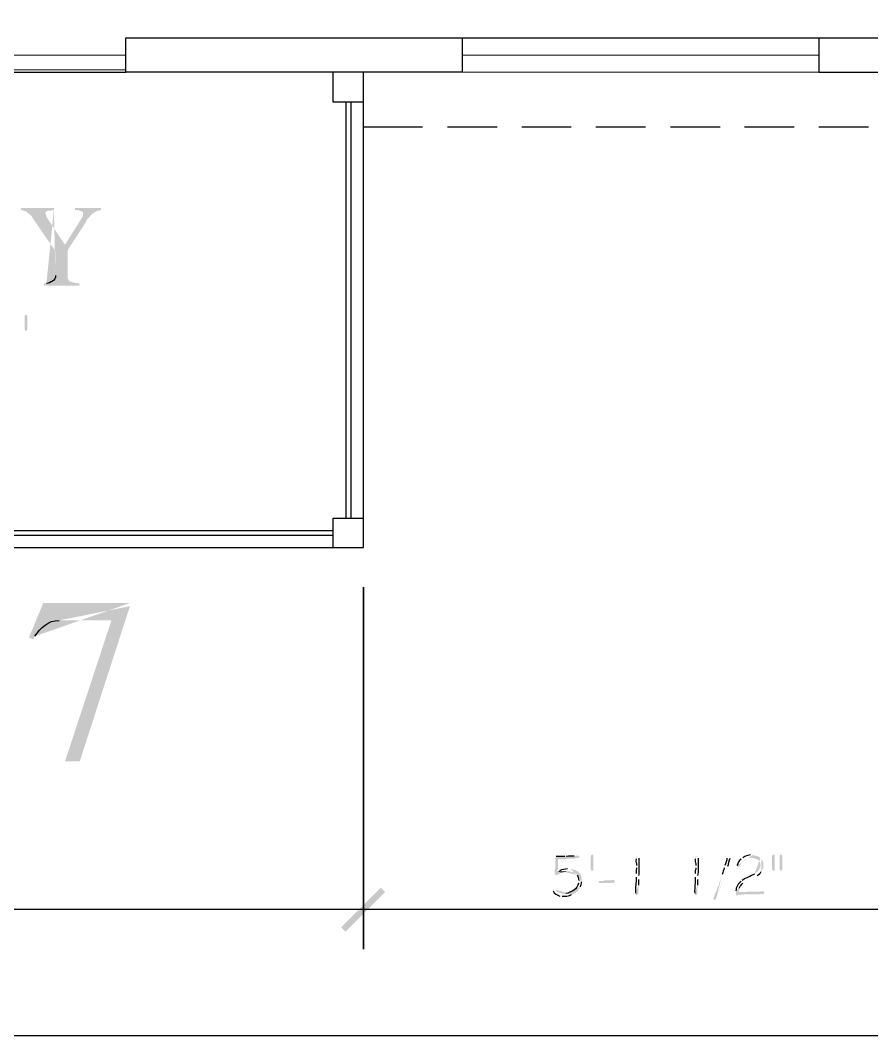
# Model space of a CAD drawing. Header units: inches. Extents: x -167 to 6071, y -6287 to -2731.
# Drawn here: x 1228.3 to 1314.3, y -6149.3 to -6046.8 of the extents above; entities that cross this region are included whole.
import ezdxf

# ---------------------------------------------------------------- set-up
doc = ezdxf.new("R2010")
doc.units = ezdxf.units.IN
doc.header["$LTSCALE"] = 96
doc.header["$MEASUREMENT"] = 0
doc.layers.add('Doors', color=5, linetype='Continuous', lineweight=9)
doc.layers.add('PDF_Geometry', color=7, linetype='Continuous', true_color=0x4a4a4a)
doc.layers.add('PDF_Solid Fills', color=7, linetype='Continuous')

msp = doc.modelspace()

# ---------------------------------------------------------------- hatches: boundary and pattern name
at = {"layer": 'PDF_Solid Fills', "transparency": 33554559}
h = msp.add_hatch(color=256, dxfattribs=at)
h.paths.add_polyline_path([(1231.69, -6065.75), (1228.38, -6065.75), (1228.38, -6065.96), (1228.54, -6066.02), (1228.76, -6066.07), (1228.92, -6066.12), (1229.08, -6066.28), (1229.29, -6066.44), (1229.45, -6066.6), (1229.61, -6066.87), (1231.85, -6070.12), (1231.85, -6072.58)], flags=0)
h.paths.add_polyline_path([(1230.94, -6073.38), (1230.68, -6073.38), (1230.68, -6073.59), (1234.25, -6073.59), (1234.25, -6073.38), (1234.14, -6073.38), (1233.82, -6073.32), (1233.4, -6073.22), (1233.24, -6073.11), (1233.13, -6072.95), (1233.08, -6072.84), (1233.08, -6070.02), (1232.81, -6069.48), (1231.05, -6066.82), (1230.94, -6066.66), (1230.89, -6066.44), (1230.84, -6066.23), (1230.84, -6066.18), (1230.94, -6066.12), (1231.1, -6066.02), (1231.37, -6066.02), (1231.69, -6065.96)], flags=0)
for points in [[(1236.44, -6065.75), (1233.82, -6065.75), (1233.82, -6065.96), (1233.98, -6065.96), (1234.25, -6066.02), (1234.46, -6066.07), (1234.62, -6066.18), (1234.62, -6066.55), (1234.52, -6066.76), (1232.81, -6069.48), (1233.08, -6070.02), (1234.89, -6067.24), (1234.89, -6067.19), (1235.05, -6066.92), (1235.26, -6066.71), (1235.42, -6066.5), (1235.58, -6066.34), (1235.74, -6066.23), (1235.96, -6066.12), (1236.12, -6066.02), (1236.28, -6066.02), (1236.44, -6065.96)], [(1228.86, -6076.52), (1228.76, -6076.63), (1228.76, -6078.02), (1228.81, -6078.12), (1228.86, -6078.18), (1228.97, -6078.12), (1229.02, -6078.07), (1229.02, -6076.68), (1228.97, -6076.58)]]:
    msp.add_hatch(color=256, dxfattribs=at).paths.add_polyline_path(points)
h = msp.add_hatch(color=256, dxfattribs=at)
h.paths.add_polyline_path([(1239.37, -6105.64), (1230.62, -6105.64), (1229.18, -6109.11), (1229.61, -6109.32), (1229.77, -6109)], flags=0)
h.paths.add_polyline_path([(1232.22, -6107.4), (1237.5, -6107.4), (1239.37, -6105.96)], flags=0)
at = {"layer": 'PDF_Solid Fills', "true_color": 0x4a4a4a, "transparency": 33554559}
h = msp.add_hatch(color=251, dxfattribs=at)
h.paths.add_polyline_path([(1284.6, -6131.14), (1284.44, -6131.14), (1284.22, -6131.19)], flags=0)
h.paths.add_polyline_path([(1283.42, -6131.24), (1283.26, -6131.24)], flags=0)
h.paths.add_polyline_path([(1282.41, -6131.24), (1282.36, -6131.3), (1282.3, -6131.4), (1282.3, -6132.47), (1282.25, -6132.58), (1282.25, -6132.95), (1282.3, -6133.06), (1282.41, -6133.11), (1282.46, -6133.11), (1282.78, -6132.95), (1282.89, -6132.9), (1283, -6132.84), (1283.1, -6132.84), (1282.52, -6132.79), (1282.52, -6132.63), (1282.57, -6132.52), (1282.57, -6131.51), (1283.37, -6131.51), (1283.58, -6131.46), (1284.22, -6131.46), (1284.33, -6131.4), (1284.54, -6131.4), (1284.6, -6131.35), (1284.65, -6131.35), (1284.7, -6131.3), (1284.76, -6131.3), (1284.76, -6131.24), (1284.7, -6131.19), (1284.7, -6131.14)], flags=0)
for points in [[(1286.14, -6131.3), (1286.14, -6132.63), (1286.04, -6132.68), (1285.93, -6132.63), (1285.93, -6132.52), (1285.88, -6132.47), (1285.88, -6131.3), (1285.93, -6131.14), (1285.93, -6131.08), (1286.04, -6131.03), (1286.14, -6131.08)], [(1304.33, -6131.03), (1304.22, -6131.08), (1304.22, -6131.14), (1304.17, -6131.3), (1304.17, -6132.47), (1304.22, -6132.52), (1304.22, -6132.63), (1304.33, -6132.68), (1304.44, -6132.63), (1304.44, -6131.08)], [(1305.08, -6131.03), (1305.02, -6131.08), (1304.97, -6131.14), (1304.97, -6132.52), (1305.02, -6132.63), (1305.08, -6132.68), (1305.18, -6132.63), (1305.24, -6132.58), (1305.24, -6131.19), (1305.18, -6131.08)], [(1282.62, -6132.74), (1282.52, -6132.79), (1283.1, -6132.84), (1283.21, -6132.79), (1283.37, -6132.79), (1283.48, -6132.74), (1283.64, -6132.74)], [(1288.17, -6133.59), (1288.06, -6133.59), (1287.96, -6133.64), (1287.26, -6133.64), (1287.16, -6133.7), (1286.73, -6133.7), (1286.68, -6133.8), (1286.73, -6133.91), (1288.01, -6133.91), (1288.06, -6133.86), (1288.22, -6133.86), (1288.33, -6133.8), (1288.33, -6133.75), (1288.28, -6133.64)], [(1303.26, -6134.76), (1300.81, -6134.82), (1300.54, -6134.82), (1300.54, -6135.14), (1300.76, -6135.14), (1300.81, -6135.08), (1303.21, -6135.03), (1303.26, -6135.03), (1303.37, -6134.98), (1303.42, -6134.92), (1303.37, -6134.82), (1303.37, -6134.76)]]:
    msp.add_hatch(color=251, dxfattribs=at).paths.add_polyline_path(points)
h = msp.add_hatch(color=251, dxfattribs=at)
h.paths.add_polyline_path([(1290.62, -6131.14), (1290.52, -6131.19), (1290.46, -6131.35), (1290.46, -6131.46)], flags=0)
h.paths.add_polyline_path([(1290.52, -6132.15), (1290.52, -6132.36)], flags=0)
h.paths.add_polyline_path([(1290.46, -6132.95), (1290.46, -6133.32)], flags=0)
h.paths.add_polyline_path([(1290.41, -6134.92), (1290.41, -6135.08), (1290.52, -6135.14), (1290.62, -6135.08), (1290.68, -6135.03), (1290.68, -6134.5), (1290.73, -6134.39), (1290.73, -6134.12)], flags=0)
h.paths.add_polyline_path([(1290.73, -6133.54), (1290.73, -6133.16)], flags=0)
h.paths.add_polyline_path([(1290.78, -6131.4), (1290.78, -6131.3), (1290.73, -6131.19)], flags=0)
h = msp.add_hatch(color=251, dxfattribs=at)
h.paths.add_polyline_path([(1296.6, -6131.14), (1296.49, -6131.19), (1296.44, -6131.35), (1296.44, -6131.46)], flags=0)
h.paths.add_polyline_path([(1296.49, -6132.15), (1296.49, -6132.36)], flags=0)
h.paths.add_polyline_path([(1296.44, -6132.95), (1296.44, -6133.32)], flags=0)
h.paths.add_polyline_path([(1296.38, -6134.92), (1296.38, -6135.08), (1296.49, -6135.14), (1296.6, -6135.08), (1296.65, -6135.03), (1296.65, -6134.5), (1296.7, -6134.39), (1296.7, -6134.12)], flags=0)
h.paths.add_polyline_path([(1296.7, -6133.54), (1296.7, -6133.16)], flags=0)
h.paths.add_polyline_path([(1296.76, -6131.4), (1296.76, -6131.3), (1296.7, -6131.19)], flags=0)
h = msp.add_hatch(color=251, dxfattribs=at)
h.paths.add_polyline_path([(1299.8, -6131.14), (1299.74, -6131.19), (1299.64, -6131.4)], flags=0)
h.paths.add_polyline_path([(1299.42, -6132.15), (1299.42, -6132.26), (1299.37, -6132.36)], flags=0)
h.paths.add_polyline_path([(1299.16, -6133.06), (1299.16, -6133.16), (1299.1, -6133.27), (1299, -6133.48), (1299, -6133.59), (1298.94, -6133.7), (1298.89, -6133.86), (1298.84, -6133.96), (1298.84, -6134.07), (1298.73, -6134.28), (1298.62, -6134.5), (1298.62, -6134.6), (1298.57, -6134.76), (1298.46, -6134.92), (1298.41, -6135.08), (1298.36, -6135.24), (1298.3, -6135.35), (1298.3, -6135.46), (1298.25, -6135.46), (1298.3, -6135.56), (1298.41, -6135.62), (1298.46, -6135.56), (1298.52, -6135.56), (1298.52, -6135.46), (1298.57, -6135.4)], flags=0)
h.paths.add_polyline_path([(1298.57, -6135.4, 0.021773), (1299.32, -6133.43)], flags=0)
h.paths.add_polyline_path([(1299.32, -6133.43), (1299.37, -6133.32), (1299.42, -6133.16), (1299.42, -6133.06), (1299.53, -6132.84), (1299.53, -6132.74), (1299.64, -6132.52), (1299.64, -6132.42), (1299.74, -6132.2)], flags=0)
h.paths.add_polyline_path([(1299.96, -6131.4), (1299.96, -6131.3), (1299.9, -6131.19)], flags=0)
h = msp.add_hatch(color=251, dxfattribs=at)
h.paths.add_polyline_path([(1303, -6131.4), (1302.14, -6131.4), (1302.36, -6131.4), (1302.46, -6131.46), (1302.57, -6131.46), (1302.78, -6131.56), (1302.78, -6131.62), (1302.89, -6131.67), (1302.94, -6131.78), (1303, -6131.88), (1303, -6131.99), (1303.05, -6132.1), (1303, -6132.2), (1303, -6132.31), (1302.89, -6132.52), (1302.89, -6132.58), (1302.73, -6132.74), (1302.62, -6132.84), (1302.52, -6132.9), (1302.52, -6132.95), (1302.41, -6133)], flags=0)
h.paths.add_polyline_path([(1301.18, -6133.64), (1301.13, -6133.64), (1301.08, -6133.75)], flags=0)
h.paths.add_polyline_path([(1300.54, -6134.71), (1300.54, -6134.82), (1300.81, -6134.82), (1300.81, -6134.71), (1300.86, -6134.55), (1300.86, -6134.44)], flags=0)
h.paths.add_polyline_path([(1301.24, -6133.91), (1301.34, -6133.86), (1301.45, -6133.8), (1301.56, -6133.7), (1301.66, -6133.7), (1301.77, -6133.64), (1301.88, -6133.59), (1301.93, -6133.54), (1302.09, -6133.48), (1302.2, -6133.43), (1302.36, -6133.32), (1302.46, -6133.27), (1302.57, -6133.22), (1302.68, -6133.16)], flags=0)
h.paths.add_polyline_path([(1303.1, -6132.74), (1303.16, -6132.63), (1303.21, -6132.58), (1303.26, -6132.47), (1303.32, -6132.36), (1303.32, -6131.88), (1303.26, -6131.72), (1303.21, -6131.67), (1303.1, -6131.46)], flags=0)
h = msp.add_hatch(color=251, dxfattribs=at)
h.paths.add_polyline_path([(1302.14, -6131.08), (1301.98, -6131.08)], flags=0)
h.paths.add_polyline_path([(1301.24, -6131.35), (1301.18, -6131.4), (1301.08, -6131.51)], flags=0)
h.paths.add_polyline_path([(1300.65, -6132.15), (1300.7, -6132.26), (1300.81, -6132.31), (1300.86, -6132.26), (1300.97, -6132.15), (1300.97, -6132.1), (1301.02, -6131.99), (1301.08, -6131.94), (1301.08, -6131.88), (1301.13, -6131.83), (1301.24, -6131.72), (1301.34, -6131.67), (1301.4, -6131.56), (1301.5, -6131.51), (1301.56, -6131.51), (1301.66, -6131.46), (1301.77, -6131.4), (1303, -6131.4), (1302.94, -6131.3), (1302.84, -6131.24), (1302.73, -6131.19), (1302.62, -6131.19), (1302.52, -6131.14), (1302.41, -6131.14), (1302.25, -6131.08)], flags=0)
h = msp.add_hatch(color=251, dxfattribs=at)
h.paths.add_polyline_path([(1283.69, -6132.47), (1283.53, -6132.47)], flags=0)
h.paths.add_polyline_path([(1282.73, -6132.68), (1282.62, -6132.74), (1283.8, -6132.74), (1283.9, -6132.79), (1284.01, -6132.79), (1284.12, -6132.84), (1284.22, -6132.9), (1284.33, -6132.95), (1284.38, -6133), (1284.44, -6133), (1284.54, -6133.11)], flags=0)
h.paths.add_polyline_path([(1284.7, -6133.64), (1284.7, -6133.7), (1284.65, -6133.8), (1284.65, -6133.91)], flags=0)
h.paths.add_polyline_path([(1283.37, -6134.98), (1283.16, -6134.98), (1284.17, -6134.98), (1284.28, -6134.92), (1284.38, -6134.87), (1284.6, -6134.66), (1284.65, -6134.55), (1284.76, -6134.44), (1284.81, -6134.39), (1284.86, -6134.28)], flags=0)
h.paths.add_polyline_path([(1284.97, -6133.8), (1284.97, -6133.38), (1284.86, -6133.16), (1284.86, -6133.06), (1284.81, -6132.95), (1284.7, -6132.9), (1284.65, -6132.79), (1284.6, -6132.74), (1284.38, -6132.63), (1284.33, -6132.58), (1284.22, -6132.58), (1284.06, -6132.52), (1283.96, -6132.52), (1283.85, -6132.47)], flags=0)
h = msp.add_hatch(color=251, dxfattribs=at)
h.paths.add_polyline_path([(1282.2, -6134.55), (1282.14, -6134.55), (1282.09, -6134.66), (1282.09, -6134.71)], flags=0)
h.paths.add_polyline_path([(1282.78, -6135.24), (1283, -6135.24)], flags=0)
h.paths.add_polyline_path([(1283.96, -6135.08), (1284.06, -6135.03), (1284.17, -6134.98), (1282.94, -6134.98), (1282.84, -6134.92), (1282.73, -6134.87), (1282.68, -6134.87), (1282.57, -6134.82), (1282.46, -6134.76), (1282.41, -6134.66), (1282.36, -6134.66), (1282.3, -6134.55)], flags=0)

# ---------------------------------------------------------------- linework, layer by layer
at = {"layer": 'Doors', "transparency": 33554687}
msp.add_lwpolyline([(1238.94, -6051.83), (1207.9, -6051.83), (1207.9, -6050.34), (1238.94, -6050.34)], close=True, dxfattribs=at)
for points in [[(1272.92, -6050.34), (1308.92, -6050.34)], [(1272.92, -6052.04), (1308.92, -6052.04)]]:
    msp.add_lwpolyline(points, dxfattribs=at)
at = {"layer": 'PDF_Geometry', "color": 7}
for points in [[(1308.92, -6048.58), (1308.92, -6052.04), (1324.44, -6052.04), (1324.44, -5997.59), (1337.66, -5997.59), (1337.66, -5994.07)], [(1178.94, -6052.04), (1238.94, -6052.04), (1238.94, -6048.58), (1320.92, -6048.58)], [(1272.92, -6048.58), (1272.92, -6052.04), (1238.94, -6052.04)], [(1154.94, -6052.04), (1154.94, -6100.04), (1262.94, -6100.04), (1262.94, -6052.04)]]:
    msp.add_lwpolyline(points, dxfattribs=at)
at = {"layer": 'PDF_Geometry'}
for points in [[(1262.94, -6055.08), (1259.9, -6055.08), (1259.9, -6052.04)], [(1261.18, -6055.08), (1261.18, -6097.06)], [(1261.66, -6055.08), (1261.66, -6097.06)], [(1268.92, -6057.59), (1262.94, -6057.59)], [(1276.44, -6057.59), (1271.42, -6057.59)], [(1283.9, -6057.59), (1278.94, -6057.59)], [(1291.42, -6057.59), (1286.41, -6057.59)], [(1298.94, -6057.59), (1293.93, -6057.59)], [(1306.41, -6057.59), (1301.4, -6057.59)], [(1313.93, -6057.59), (1308.92, -6057.59)], [(1259.9, -6100.04), (1259.9, -6097.06), (1262.94, -6097.06)], [(1259.9, -6098.34), (1157.93, -6098.34)], [(1259.9, -6098.82), (1157.93, -6098.82)], [(1324.44, -6136.58), (1262.94, -6136.58), (1154.94, -6136.58), (1096.92, -6136.58), (1086.94, -6136.58)], [(1690.41, -6149.32), (1624.44, -6149.32), (1386.89, -6149.32), (1324.44, -6149.32), (1086.94, -6149.32), (1024.44, -6149.32), (559.42, -6149.32), (496.92, -6149.32), (259.42, -6149.32), (196.92, -6149.32), (-40.58, -6149.32), (-106.6, -6149.32), (-102.6, -6149.32)]]:
    msp.add_lwpolyline(points, dxfattribs=at)
msp.add_lwpolyline([(1262.94, -6140.58), (1262.94, -6104.04)], close=True, dxfattribs=at)
for points in [[(1231.85, -6072.58), (1231.89, -6073.07), (1231.36, -6073.33), (1230.94, -6073.38)], [(1229.77, -6109), (1230.33, -6108.17), (1231.15, -6107.37), (1232.22, -6107.4)], [(1283.26, -6131.24), (1282.98, -6131.24), (1282.69, -6131.24), (1282.41, -6131.24)], [(1284.22, -6131.19), (1283.78, -6131.17), (1283.81, -6131.19), (1283.42, -6131.24)], [(1290.46, -6131.46), (1290.42, -6132.02), (1290.54, -6131.75), (1290.52, -6132.15)], [(1290.73, -6133.16), (1290.85, -6132.84), (1290.75, -6131.82), (1290.78, -6131.4)], [(1296.44, -6131.46), (1296.4, -6132.02), (1296.51, -6131.75), (1296.49, -6132.15)], [(1296.7, -6133.16), (1296.82, -6132.84), (1296.73, -6131.82), (1296.76, -6131.4)], [(1299.64, -6131.4), (1299.66, -6131.57), (1299.48, -6131.98), (1299.42, -6132.15)], [(1299.74, -6132.2), (1299.8, -6132.06), (1299.85, -6131.51), (1299.96, -6131.4)], [(1301.08, -6131.51), (1300.77, -6131.61), (1300.8, -6131.92), (1300.65, -6132.15)], [(1301.98, -6131.08), (1301.59, -6131.2), (1301.61, -6131.13), (1301.24, -6131.35)], [(1283.53, -6132.47), (1283.27, -6132.58), (1282.97, -6132.51), (1282.73, -6132.68)], [(1290.52, -6132.36), (1290.54, -6132.7), (1290.43, -6132.43), (1290.46, -6132.95)], [(1296.49, -6132.36), (1296.51, -6132.7), (1296.41, -6132.43), (1296.44, -6132.95)], [(1299.37, -6132.36), (1299.31, -6132.67), (1299.23, -6132.77), (1299.16, -6133.06)], [(1302.68, -6133.16), (1302.83, -6133.04), (1303.03, -6132.94), (1303.1, -6132.74)], [(1284.65, -6133.91), (1284.59, -6134.53), (1283.91, -6134.85), (1283.37, -6134.98)], [(1284.54, -6133.11), (1284.64, -6133.28), (1284.61, -6133.48), (1284.7, -6133.64)], [(1284.86, -6134.28), (1284.88, -6134.12), (1284.97, -6133.97), (1284.97, -6133.8)], [(1290.46, -6133.32), (1290.5, -6133.94), (1290.38, -6134.3), (1290.41, -6134.92)], [(1290.73, -6134.12), (1290.73, -6133.93), (1290.73, -6133.73), (1290.73, -6133.54)], [(1296.44, -6133.32), (1296.47, -6133.94), (1296.35, -6134.3), (1296.38, -6134.92)], [(1296.7, -6134.12), (1296.7, -6133.93), (1296.7, -6133.73), (1296.7, -6133.54)], [(1301.08, -6133.75), (1300.76, -6133.9), (1300.55, -6134.38), (1300.54, -6134.71)], [(1300.86, -6134.44), (1300.99, -6134.11), (1301.14, -6134.08), (1301.24, -6133.91)], [(1302.41, -6133), (1302.01, -6133.23), (1301.56, -6133.38), (1301.18, -6133.64)], [(1282.09, -6134.71), (1282.2, -6135.04), (1282.51, -6135.09), (1282.78, -6135.24)], [(1283, -6135.24), (1283.33, -6135.25), (1283.66, -6135.26), (1283.96, -6135.08)]]:
    msp.add_open_spline(points, degree=3, dxfattribs=at)
at = {"layer": 'PDF_Solid Fills', "transparency": 33554559}
msp.add_solid([(1239.37, -6105.96), (1237.5, -6107.4), (1234.3, -6121.64), (1232.81, -6121.64)], dxfattribs=at)
at = {"layer": 'PDF_Solid Fills', "color": 251, "true_color": 0x4a4a4a, "transparency": 33554559}
for points in [[(1264.7, -6134.39), (1261.13, -6138.82), (1260.7, -6138.39)], [(1260.7, -6138.39), (1261.13, -6138.82), (1264.7, -6134.39)], [(1265.13, -6134.82), (1264.7, -6134.39), (1261.13, -6138.82)], [(1261.13, -6138.82), (1264.7, -6134.39), (1265.13, -6134.82)]]:
    msp.add_solid(points, dxfattribs=at)

doc.saveas('drawing.dxf')
